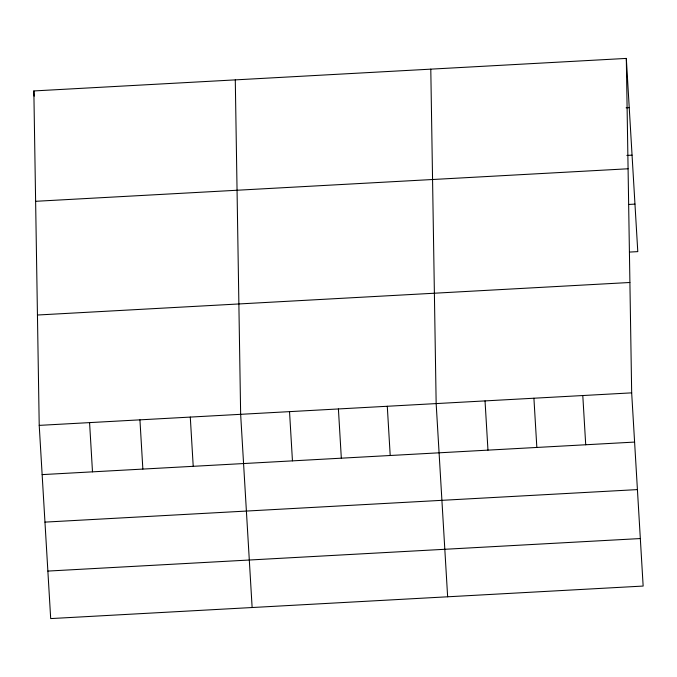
<?xml version="1.0" encoding="UTF-8"?>
<svg xmlns="http://www.w3.org/2000/svg" width="677" height="677" viewBox="0 0 677 677"><rect width="100%" height="100%" fill="white"/><g stroke="black" fill="none" stroke-linecap="round" stroke-linejoin="round"><path stroke-width="1.02" d="M626.31 58.417L631.675 392.855L643.15 586.062L50.69 618.583L39.215 425.376L33.85 90.938L626.31 58.417L637.785 251.624L629.466 252.081M626.115 107.812L629.229 107.643M626.851 155.439L632.056 155.151M35.619 201.306L628.078 168.776M628.721 204.454L634.967 204.107M37.447 315.017L629.898 282.487M39.215 425.376L631.675 392.855M42.143 474.611L634.594 442.081M44.961 522.119L637.421 489.598M47.872 571.075L640.324 538.553M582.795 395.537L585.715 444.772M533.916 398.22L536.844 447.455M485.037 400.902L487.965 450.137M447.641 596.792L436.157 403.585L430.792 69.147M387.286 406.268L390.206 455.503M338.407 408.959L341.326 458.185M289.528 411.641L292.456 460.868M252.132 607.531L240.648 414.324L235.283 79.878M190.288 417.083L193.216 466.318M139.936 419.85L142.855 469.076M89.576 422.617L92.495 471.844M33.85 90.938L34.163 96.176"/></g></svg>
